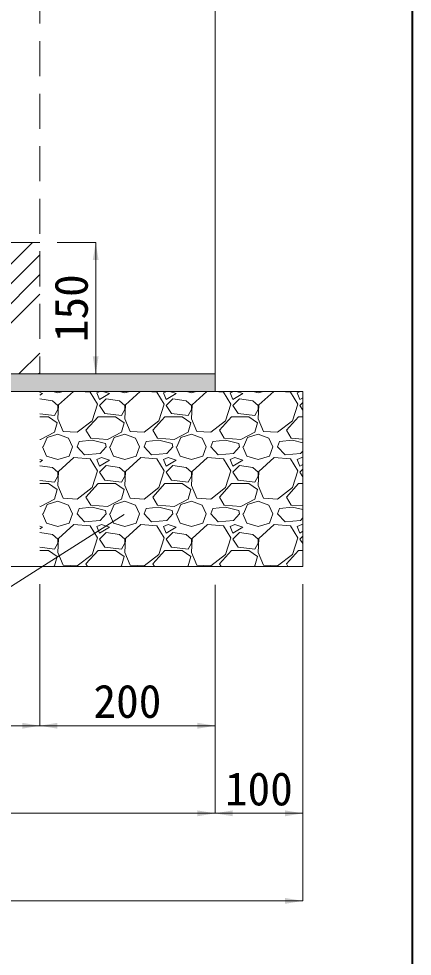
# Model space of a CAD drawing. Units: millimetres at full size. Extents: x 77366 to 106166, y -28085 to 6898.
# Drawn here: x 105517 to 105966, y -11537 to -10466 of the extents above; entities that cross this region are included whole.
import ezdxf
from ezdxf.enums import TextEntityAlignment as Align

# ---------------------------------------------------------------- set-up
doc = ezdxf.new("R2010")
doc.units = ezdxf.units.MM
doc.header["$LTSCALE"] = 50
doc.linetypes.add('USER2', pattern=[1.2, 0.8, -0.4])
for name, color, linetype, lineweight in [('ハッチング', 7, 'Continuous', 9), ('受枠', 3, 'USER2', 9), ('図枠', 7, 'Continuous', 5), ('基礎', 7, 'Continuous', 5), ('寸法線', 7, 'Continuous', 13), ('引出線', 4, 'Continuous', 13), ('本体', 2, 'Continuous', 20)]:
    doc.layers.add(name, color=color, linetype=linetype, lineweight=lineweight)
doc.layers.add('モルタル', color=7, linetype='Continuous')
doc.styles.add('ＭＳ ゴシック', font='')
doc.styles.get('ＭＳ ゴシック').set_extended_font_data('MS Gothic')

# ---------------------------------------------------------------- blocks, each defined once
blk = doc.blocks.new('filled_arrow')
at = {"color": 0, "linetype": 'Continuous', "lineweight": -2}
blk.add_solid([(7.5, 1.25), (0, 0), (7.5, -1.25)], dxfattribs=at)

msp = doc.modelspace()

# ---------------------------------------------------------------- hatches: boundary and pattern name
at = {"layer": 'ハッチング'}
h = msp.add_hatch(dxfattribs=at)
h.set_pattern_fill('USER', color=256, style=0, pattern_type=2)
h.set_pattern_definition([(45, (25700, -13638.4), (-67.35192, 67.35192), []), (45, (25722.45, -13638.4), (-67.35192, 67.35192), []), (45, (25744.9, -13638.4), (-67.35192, 67.35192), []), (45, (25767.35, -13638.4), (-67.35192, 67.35192), [])])
h.paths.add_polyline_path([(104840.8, -10721.94), (104840.8, -10871.94), (105540.8, -10871.94), (105540.8, -10721.94)])
at = {"layer": 'モルタル'}
msp.add_hatch(color=256, dxfattribs=at).paths.add_polyline_path([(105740.8, -10891.94), (105740.8, -10871.94), (104640.8, -10871.94), (104640.8, -10891.94)])

# ---------------------------------------------------------------- linework, layer by layer
at = {"layer": '受枠', "linetype": 'Continuous', "lineweight": 20}
msp.add_line((105840.8, -10891.94), (105840.8, -11091.94), dxfattribs=at)
at = {"layer": '図枠', "lineweight": 40}
msp.add_line((105965.8, -8465.36), (105965.8, -14005.36), dxfattribs=at)
at = {"layer": '基礎', "color": 3, "lineweight": 20}
for p, q in [((104540.8, -10891.94), (105840.8, -10891.94)), ((104540.8, -11091.94), (105840.8, -11091.94))]:
    msp.add_line(p, q, dxfattribs=at)
at = {"layer": '基礎'}
for p, q in [((105544.02, -10894.4), (105540.8, -10893.32)), ((105540.8, -10896.34), (105544.02, -10894.4)), ((105555.77, -10891.94), (105561.55, -10893.64)), ((105561.55, -10893.64), (105567.33, -10891.94)), ((105579.2, -10891.94), (105562.31, -10907.35)), ((105598.13, -10892.88), (105586.87, -10891.94)), ((105606.51, -10906.59), (105598.13, -10892.88)), ((105609.71, -10891.94), (105605.75, -10893.64)), ((105605.75, -10893.64), (105608.79, -10901.26)), ((105608.79, -10901.26), (105620.22, -10894.4)), ((105620.22, -10894.4), (105612.84, -10891.94)), ((105631.97, -10891.94), (105637.75, -10893.64)), ((105637.75, -10893.64), (105643.53, -10891.94)), ((105655.4, -10891.94), (105638.51, -10907.35)), ((105674.33, -10892.88), (105663.07, -10891.94)), ((105682.71, -10906.59), (105674.33, -10892.88)), ((105685.91, -10891.94), (105681.95, -10893.64)), ((105681.95, -10893.64), (105684.99, -10901.26)), ((105684.99, -10901.26), (105696.42, -10894.4)), ((105696.42, -10894.4), (105689.04, -10891.94)), ((105708.17, -10891.94), (105713.95, -10893.64)), ((105713.95, -10893.64), (105719.73, -10891.94)), ((105731.6, -10891.94), (105714.71, -10907.35)), ((105750.53, -10892.88), (105739.27, -10891.94)), ((105758.91, -10906.59), (105750.53, -10892.88)), ((105762.11, -10891.94), (105758.15, -10893.64)), ((105758.15, -10893.64), (105761.19, -10901.26)), ((105761.19, -10901.26), (105772.62, -10894.4)), ((105772.62, -10894.4), (105765.24, -10891.94)), ((105784.37, -10891.94), (105790.15, -10893.64)), ((105790.15, -10893.64), (105795.93, -10891.94)), ((105807.8, -10891.94), (105790.91, -10907.35)), ((105826.73, -10892.88), (105815.47, -10891.94)), ((105835.11, -10906.59), (105826.73, -10892.88)), ((105838.31, -10891.94), (105834.35, -10893.64)), ((105834.35, -10893.64), (105837.39, -10901.26)), ((105555.45, -10902.78), (105540.8, -10900.58)), ((105561.55, -10908.12), (105555.45, -10902.78)), ((105562.31, -10907.35), (105561.55, -10923.36)), ((105561.55, -10912.69), (105561.55, -10908.12)), ((105600.41, -10925.64), (105606.51, -10906.59)), ((105616.41, -10900.5), (105608.79, -10908.12)), ((105608.79, -10908.12), (105614.89, -10917.26)), ((105631.65, -10902.78), (105616.41, -10900.5)), ((105637.75, -10908.12), (105631.65, -10902.78)), ((105638.51, -10907.35), (105637.75, -10923.36)), ((105637.75, -10912.69), (105637.75, -10908.12)), ((105676.61, -10925.64), (105682.71, -10906.59)), ((105692.61, -10900.5), (105684.99, -10908.12)), ((105684.99, -10908.12), (105691.09, -10917.26)), ((105707.85, -10902.78), (105692.61, -10900.5)), ((105713.95, -10908.12), (105707.85, -10902.78)), ((105714.71, -10907.35), (105713.95, -10923.36)), ((105713.95, -10912.69), (105713.95, -10908.12)), ((105752.81, -10925.64), (105758.91, -10906.59)), ((105768.81, -10900.5), (105761.19, -10908.12)), ((105761.19, -10908.12), (105767.29, -10917.26)), ((105784.05, -10902.78), (105768.81, -10900.5)), ((105790.15, -10908.12), (105784.05, -10902.78)), ((105790.91, -10907.35), (105790.15, -10923.36)), ((105790.15, -10912.69), (105790.15, -10908.12)), ((105829.01, -10925.64), (105835.11, -10906.59)), ((105837.39, -10901.26), (105840.8, -10899.22)), ((105840.8, -10904.71), (105837.39, -10908.12)), ((105837.39, -10908.12), (105840.8, -10913.22)), ((105540.8, -10917.51), (105557.74, -10919.55)), ((105557.74, -10919.55), (105561.55, -10912.69)), ((105614.89, -10917.26), (105633.94, -10919.55)), ((105633.94, -10919.55), (105637.75, -10912.69)), ((105691.09, -10917.26), (105710.14, -10919.55)), ((105710.14, -10919.55), (105713.95, -10912.69)), ((105767.29, -10917.26), (105786.34, -10919.55)), ((105786.34, -10919.55), (105790.15, -10912.69)), ((105540.8, -10921.07), (105550.88, -10921.07)), ((105550.88, -10921.07), (105560.79, -10927.93)), ((105560.79, -10927.93), (105557.74, -10938.6)), ((105561.55, -10923.36), (105567.65, -10937.83)), ((105583.65, -10938.6), (105600.41, -10925.64)), ((105593.55, -10936.31), (105607.27, -10921.07)), ((105607.27, -10921.07), (105627.08, -10921.07)), ((105627.08, -10921.07), (105636.99, -10927.93)), ((105636.99, -10927.93), (105633.94, -10938.6)), ((105637.75, -10923.36), (105643.85, -10937.83)), ((105659.85, -10938.6), (105676.61, -10925.64)), ((105669.75, -10936.31), (105683.47, -10921.07)), ((105683.47, -10921.07), (105703.28, -10921.07)), ((105703.28, -10921.07), (105713.19, -10927.93)), ((105713.19, -10927.93), (105710.14, -10938.6)), ((105713.95, -10923.36), (105720.05, -10937.83)), ((105736.05, -10938.6), (105752.81, -10925.64)), ((105745.95, -10936.31), (105759.67, -10921.07)), ((105759.67, -10921.07), (105779.48, -10921.07)), ((105779.48, -10921.07), (105789.39, -10927.93)), ((105789.39, -10927.93), (105786.34, -10938.6)), ((105790.15, -10923.36), (105796.25, -10937.83)), ((105812.25, -10938.6), (105829.01, -10925.64)), ((105822.15, -10936.31), (105835.87, -10921.07)), ((105835.87, -10921.07), (105840.8, -10921.07)), ((105557.74, -10938.6), (105541.74, -10946.98)), ((105549.36, -10944.69), (105561.55, -10940.88)), ((105561.55, -10940.88), (105573.74, -10945.45)), ((105567.65, -10937.83), (105583.65, -10938.6)), ((105598.89, -10945.45), (105593.55, -10936.31)), ((105633.94, -10938.6), (105617.94, -10946.98)), ((105625.56, -10944.69), (105637.75, -10940.88)), ((105637.75, -10940.88), (105649.94, -10945.45)), ((105643.85, -10937.83), (105659.85, -10938.6)), ((105675.09, -10945.45), (105669.75, -10936.31)), ((105710.14, -10938.6), (105694.14, -10946.98)), ((105701.76, -10944.69), (105713.95, -10940.88)), ((105713.95, -10940.88), (105726.14, -10945.45)), ((105720.05, -10937.83), (105736.05, -10938.6)), ((105751.29, -10945.45), (105745.95, -10936.31)), ((105786.34, -10938.6), (105770.34, -10946.98)), ((105777.96, -10944.69), (105790.15, -10940.88)), ((105790.15, -10940.88), (105802.34, -10945.45)), ((105796.25, -10937.83), (105812.25, -10938.6)), ((105827.49, -10945.45), (105822.15, -10936.31)), ((105541.74, -10946.98), (105540.8, -10946.9)), ((105544.79, -10955.36), (105549.36, -10944.69)), ((105573.74, -10945.45), (105578.31, -10955.36)), ((105583.65, -10955.36), (105585.93, -10949.26)), ((105600.41, -10947.74), (105585.93, -10949.26)), ((105617.94, -10946.98), (105598.89, -10945.45)), ((105615.65, -10951.55), (105600.41, -10947.74)), ((105616.41, -10955.36), (105615.65, -10951.55)), ((105620.99, -10955.36), (105625.56, -10944.69)), ((105649.94, -10945.45), (105654.51, -10955.36)), ((105659.85, -10955.36), (105662.13, -10949.26)), ((105676.61, -10947.74), (105662.13, -10949.26)), ((105694.14, -10946.98), (105675.09, -10945.45)), ((105691.85, -10951.55), (105676.61, -10947.74)), ((105692.61, -10955.36), (105691.85, -10951.55)), ((105697.19, -10955.36), (105701.76, -10944.69)), ((105726.14, -10945.45), (105730.71, -10955.36)), ((105736.05, -10955.36), (105738.33, -10949.26)), ((105752.81, -10947.74), (105738.33, -10949.26)), ((105770.34, -10946.98), (105751.29, -10945.45)), ((105768.05, -10951.55), (105752.81, -10947.74)), ((105768.81, -10955.36), (105768.05, -10951.55)), ((105773.39, -10955.36), (105777.96, -10944.69)), ((105802.34, -10945.45), (105806.91, -10955.36)), ((105812.25, -10955.36), (105814.53, -10949.26)), ((105829.01, -10947.74), (105814.53, -10949.26)), ((105840.8, -10946.52), (105827.49, -10945.45)), ((105840.8, -10950.69), (105829.01, -10947.74)), ((105544.02, -10955.36), (105548.6, -10966.03)), ((105574.5, -10966.03), (105578.31, -10955.36)), ((105592.03, -10964.5), (105583.65, -10955.36)), ((105616.41, -10955.36), (105609.56, -10962.98)), ((105620.22, -10955.36), (105624.8, -10966.03)), ((105650.7, -10966.03), (105654.51, -10955.36)), ((105668.23, -10964.5), (105659.85, -10955.36)), ((105692.61, -10955.36), (105685.76, -10962.98)), ((105696.42, -10955.36), (105701, -10966.03)), ((105726.9, -10966.03), (105730.71, -10955.36)), ((105744.43, -10964.5), (105736.05, -10955.36)), ((105768.81, -10955.36), (105761.96, -10962.98)), ((105772.62, -10955.36), (105777.2, -10966.03)), ((105803.1, -10966.03), (105806.91, -10955.36)), ((105820.63, -10964.5), (105812.25, -10955.36)), ((105840.8, -10960.05), (105838.16, -10962.98)), ((105544.02, -10970.6), (105540.8, -10969.52)), ((105540.8, -10972.54), (105544.02, -10970.6)), ((105548.6, -10966.03), (105561.55, -10969.84)), ((105561.55, -10969.84), (105574.5, -10966.03)), ((105579.84, -10967.55), (105562.31, -10983.55)), ((105598.13, -10969.08), (105579.84, -10967.55)), ((105609.56, -10962.98), (105592.03, -10964.5)), ((105606.51, -10982.79), (105598.13, -10969.08)), ((105611.08, -10967.55), (105605.75, -10969.84)), ((105605.75, -10969.84), (105608.79, -10977.46)), ((105608.79, -10977.46), (105620.22, -10970.6)), ((105620.22, -10970.6), (105611.08, -10967.55)), ((105624.8, -10966.03), (105637.75, -10969.84)), ((105637.75, -10969.84), (105650.7, -10966.03)), ((105656.04, -10967.55), (105638.51, -10983.55)), ((105674.33, -10969.08), (105656.04, -10967.55)), ((105685.76, -10962.98), (105668.23, -10964.5)), ((105682.71, -10982.79), (105674.33, -10969.08)), ((105687.28, -10967.55), (105681.95, -10969.84)), ((105681.95, -10969.84), (105684.99, -10977.46)), ((105684.99, -10977.46), (105696.42, -10970.6)), ((105696.42, -10970.6), (105687.28, -10967.55)), ((105701, -10966.03), (105713.95, -10969.84)), ((105713.95, -10969.84), (105726.9, -10966.03)), ((105732.24, -10967.55), (105714.71, -10983.55)), ((105750.53, -10969.08), (105732.24, -10967.55)), ((105761.96, -10962.98), (105744.43, -10964.5)), ((105758.91, -10982.79), (105750.53, -10969.08)), ((105763.48, -10967.55), (105758.15, -10969.84)), ((105758.15, -10969.84), (105761.19, -10977.46)), ((105761.19, -10977.46), (105772.62, -10970.6)), ((105772.62, -10970.6), (105763.48, -10967.55)), ((105777.2, -10966.03), (105790.15, -10969.84)), ((105790.15, -10969.84), (105803.1, -10966.03)), ((105808.44, -10967.55), (105790.91, -10983.55)), ((105826.73, -10969.08), (105808.44, -10967.55)), ((105838.16, -10962.98), (105820.63, -10964.5)), ((105835.11, -10982.79), (105826.73, -10969.08)), ((105839.68, -10967.55), (105834.35, -10969.84)), ((105834.35, -10969.84), (105837.39, -10977.46)), ((105840.8, -10967.92), (105839.68, -10967.55)), ((105555.45, -10978.98), (105540.8, -10976.78)), ((105561.55, -10984.32), (105555.45, -10978.98)), ((105562.31, -10983.55), (105561.55, -10999.56)), ((105600.41, -11001.84), (105606.51, -10982.79)), ((105616.41, -10976.7), (105608.79, -10984.32)), ((105631.65, -10978.98), (105616.41, -10976.7)), ((105637.75, -10984.32), (105631.65, -10978.98)), ((105638.51, -10983.55), (105637.75, -10999.56)), ((105676.61, -11001.84), (105682.71, -10982.79)), ((105692.61, -10976.7), (105684.99, -10984.32)), ((105707.85, -10978.98), (105692.61, -10976.7)), ((105713.95, -10984.32), (105707.85, -10978.98)), ((105714.71, -10983.55), (105713.95, -10999.56)), ((105752.81, -11001.84), (105758.91, -10982.79)), ((105768.81, -10976.7), (105761.19, -10984.32)), ((105784.05, -10978.98), (105768.81, -10976.7)), ((105790.15, -10984.32), (105784.05, -10978.98)), ((105790.91, -10983.55), (105790.15, -10999.56)), ((105829.01, -11001.84), (105835.11, -10982.79)), ((105837.39, -10977.46), (105840.8, -10975.42)), ((105840.8, -10980.91), (105837.39, -10984.32)), ((105540.8, -10993.71), (105557.74, -10995.75)), ((105557.74, -10995.75), (105561.55, -10988.89)), ((105561.55, -10988.89), (105561.55, -10984.32)), ((105608.79, -10984.32), (105614.89, -10993.46)), ((105614.89, -10993.46), (105633.94, -10995.75)), ((105633.94, -10995.75), (105637.75, -10988.89)), ((105637.75, -10988.89), (105637.75, -10984.32)), ((105684.99, -10984.32), (105691.09, -10993.46)), ((105691.09, -10993.46), (105710.14, -10995.75)), ((105710.14, -10995.75), (105713.95, -10988.89)), ((105713.95, -10988.89), (105713.95, -10984.32)), ((105761.19, -10984.32), (105767.29, -10993.46)), ((105767.29, -10993.46), (105786.34, -10995.75)), ((105786.34, -10995.75), (105790.15, -10988.89)), ((105790.15, -10988.89), (105790.15, -10984.32)), ((105837.39, -10984.32), (105840.8, -10989.42)), ((105540.8, -10997.27), (105550.88, -10997.27)), ((105550.88, -10997.27), (105560.79, -11004.13)), ((105560.79, -11004.13), (105557.74, -11014.8)), ((105561.55, -10999.56), (105567.65, -11014.03)), ((105583.65, -11014.8), (105600.41, -11001.84)), ((105593.55, -11012.51), (105607.27, -10997.27)), ((105607.27, -10997.27), (105627.08, -10997.27)), ((105627.08, -10997.27), (105636.99, -11004.13)), ((105636.99, -11004.13), (105633.94, -11014.8)), ((105637.75, -10999.56), (105643.85, -11014.03)), ((105659.85, -11014.8), (105676.61, -11001.84)), ((105669.75, -11012.51), (105683.47, -10997.27)), ((105683.47, -10997.27), (105703.28, -10997.27)), ((105703.28, -10997.27), (105713.19, -11004.13)), ((105713.19, -11004.13), (105710.14, -11014.8)), ((105713.95, -10999.56), (105720.05, -11014.03)), ((105736.05, -11014.8), (105752.81, -11001.84)), ((105745.95, -11012.51), (105759.67, -10997.27)), ((105759.67, -10997.27), (105779.48, -10997.27)), ((105779.48, -10997.27), (105789.39, -11004.13)), ((105789.39, -11004.13), (105786.34, -11014.8)), ((105790.15, -10999.56), (105796.25, -11014.03)), ((105812.25, -11014.8), (105829.01, -11001.84)), ((105822.15, -11012.51), (105835.87, -10997.27)), ((105835.87, -10997.27), (105840.8, -10997.27)), ((105557.74, -11014.8), (105541.74, -11023.18)), ((105567.65, -11014.03), (105583.65, -11014.8)), ((105598.89, -11021.65), (105593.55, -11012.51)), ((105633.94, -11014.8), (105617.94, -11023.18)), ((105643.85, -11014.03), (105659.85, -11014.8)), ((105675.09, -11021.65), (105669.75, -11012.51)), ((105710.14, -11014.8), (105694.14, -11023.18)), ((105720.05, -11014.03), (105736.05, -11014.8)), ((105751.29, -11021.65), (105745.95, -11012.51)), ((105786.34, -11014.8), (105770.34, -11023.18)), ((105796.25, -11014.03), (105812.25, -11014.8)), ((105827.49, -11021.65), (105822.15, -11012.51)), ((105541.74, -11023.18), (105540.8, -11023.1)), ((105544.79, -11031.56), (105549.36, -11020.89)), ((105549.36, -11020.89), (105561.55, -11017.08)), ((105561.55, -11017.08), (105573.74, -11021.65)), ((105573.74, -11021.65), (105578.31, -11031.56)), ((105583.65, -11031.56), (105585.93, -11025.46)), ((105600.41, -11023.94), (105585.93, -11025.46)), ((105617.94, -11023.18), (105598.89, -11021.65)), ((105615.65, -11027.75), (105600.41, -11023.94)), ((105620.99, -11031.56), (105625.56, -11020.89)), ((105625.56, -11020.89), (105637.75, -11017.08)), ((105637.75, -11017.08), (105649.94, -11021.65)), ((105649.94, -11021.65), (105654.51, -11031.56)), ((105659.85, -11031.56), (105662.13, -11025.46)), ((105676.61, -11023.94), (105662.13, -11025.46)), ((105694.14, -11023.18), (105675.09, -11021.65)), ((105691.85, -11027.75), (105676.61, -11023.94)), ((105697.19, -11031.56), (105701.76, -11020.89)), ((105701.76, -11020.89), (105713.95, -11017.08)), ((105713.95, -11017.08), (105726.14, -11021.65)), ((105726.14, -11021.65), (105730.71, -11031.56)), ((105736.05, -11031.56), (105738.33, -11025.46)), ((105752.81, -11023.94), (105738.33, -11025.46)), ((105770.34, -11023.18), (105751.29, -11021.65)), ((105768.05, -11027.75), (105752.81, -11023.94)), ((105773.39, -11031.56), (105777.96, -11020.89)), ((105777.96, -11020.89), (105790.15, -11017.08)), ((105790.15, -11017.08), (105802.34, -11021.65)), ((105802.34, -11021.65), (105806.91, -11031.56)), ((105812.25, -11031.56), (105814.53, -11025.46)), ((105829.01, -11023.94), (105814.53, -11025.46)), ((105840.8, -11022.72), (105827.49, -11021.65)), ((105840.8, -11026.89), (105829.01, -11023.94)), ((105544.02, -11031.56), (105548.6, -11042.23)), ((105574.5, -11042.23), (105578.31, -11031.56)), ((105592.03, -11040.7), (105583.65, -11031.56)), ((105616.41, -11031.56), (105609.56, -11039.18)), ((105616.41, -11031.56), (105615.65, -11027.75)), ((105620.22, -11031.56), (105624.8, -11042.23)), ((105650.7, -11042.23), (105654.51, -11031.56)), ((105668.23, -11040.7), (105659.85, -11031.56)), ((105692.61, -11031.56), (105685.76, -11039.18)), ((105692.61, -11031.56), (105691.85, -11027.75)), ((105696.42, -11031.56), (105701, -11042.23)), ((105726.9, -11042.23), (105730.71, -11031.56)), ((105744.43, -11040.7), (105736.05, -11031.56)), ((105768.81, -11031.56), (105761.96, -11039.18)), ((105768.81, -11031.56), (105768.05, -11027.75)), ((105772.62, -11031.56), (105777.2, -11042.23)), ((105803.1, -11042.23), (105806.91, -11031.56)), ((105820.63, -11040.7), (105812.25, -11031.56)), ((105840.8, -11036.25), (105838.16, -11039.18)), ((105544.02, -11046.8), (105540.8, -11045.72)), ((105540.8, -11048.74), (105544.02, -11046.8)), ((105548.6, -11042.23), (105561.55, -11046.04)), ((105561.55, -11046.04), (105574.5, -11042.23)), ((105579.84, -11043.75), (105562.31, -11059.75)), ((105598.13, -11045.28), (105579.84, -11043.75)), ((105609.56, -11039.18), (105592.03, -11040.7)), ((105606.51, -11058.99), (105598.13, -11045.28)), ((105611.08, -11043.75), (105605.75, -11046.04)), ((105605.75, -11046.04), (105608.79, -11053.66)), ((105608.79, -11053.66), (105620.22, -11046.8)), ((105620.22, -11046.8), (105611.08, -11043.75)), ((105624.8, -11042.23), (105637.75, -11046.04)), ((105637.75, -11046.04), (105650.7, -11042.23)), ((105656.04, -11043.75), (105638.51, -11059.75)), ((105674.33, -11045.28), (105656.04, -11043.75)), ((105685.76, -11039.18), (105668.23, -11040.7)), ((105682.71, -11058.99), (105674.33, -11045.28)), ((105687.28, -11043.75), (105681.95, -11046.04)), ((105681.95, -11046.04), (105684.99, -11053.66)), ((105684.99, -11053.66), (105696.42, -11046.8)), ((105696.42, -11046.8), (105687.28, -11043.75)), ((105701, -11042.23), (105713.95, -11046.04)), ((105713.95, -11046.04), (105726.9, -11042.23)), ((105732.24, -11043.75), (105714.71, -11059.75)), ((105750.53, -11045.28), (105732.24, -11043.75)), ((105761.96, -11039.18), (105744.43, -11040.7)), ((105758.91, -11058.99), (105750.53, -11045.28)), ((105763.48, -11043.75), (105758.15, -11046.04)), ((105758.15, -11046.04), (105761.19, -11053.66)), ((105761.19, -11053.66), (105772.62, -11046.8)), ((105772.62, -11046.8), (105763.48, -11043.75)), ((105777.2, -11042.23), (105790.15, -11046.04)), ((105790.15, -11046.04), (105803.1, -11042.23)), ((105808.44, -11043.75), (105790.91, -11059.75)), ((105826.73, -11045.28), (105808.44, -11043.75)), ((105838.16, -11039.18), (105820.63, -11040.7)), ((105835.11, -11058.99), (105826.73, -11045.28)), ((105839.68, -11043.75), (105834.35, -11046.04)), ((105834.35, -11046.04), (105837.39, -11053.66)), ((105840.8, -11044.12), (105839.68, -11043.75)), ((105555.45, -11055.18), (105540.8, -11052.98)), ((105561.55, -11060.52), (105555.45, -11055.18)), ((105600.41, -11078.04), (105606.51, -11058.99)), ((105616.41, -11052.9), (105608.79, -11060.52)), ((105631.65, -11055.18), (105616.41, -11052.9)), ((105637.75, -11060.52), (105631.65, -11055.18)), ((105676.61, -11078.04), (105682.71, -11058.99)), ((105692.61, -11052.9), (105684.99, -11060.52)), ((105707.85, -11055.18), (105692.61, -11052.9)), ((105713.95, -11060.52), (105707.85, -11055.18)), ((105752.81, -11078.04), (105758.91, -11058.99)), ((105768.81, -11052.9), (105761.19, -11060.52)), ((105784.05, -11055.18), (105768.81, -11052.9)), ((105790.15, -11060.52), (105784.05, -11055.18)), ((105829.01, -11078.04), (105835.11, -11058.99)), ((105837.39, -11053.66), (105840.8, -11051.62)), ((105840.8, -11057.11), (105837.39, -11060.52)), ((105540.8, -11069.91), (105557.74, -11071.95)), ((105557.74, -11071.95), (105561.55, -11065.09)), ((105562.31, -11059.75), (105561.55, -11075.76)), ((105561.55, -11065.09), (105561.55, -11060.52)), ((105608.79, -11060.52), (105614.89, -11069.66)), ((105614.89, -11069.66), (105633.94, -11071.95)), ((105633.94, -11071.95), (105637.75, -11065.09)), ((105638.51, -11059.75), (105637.75, -11075.76)), ((105637.75, -11065.09), (105637.75, -11060.52)), ((105684.99, -11060.52), (105691.09, -11069.66)), ((105691.09, -11069.66), (105710.14, -11071.95)), ((105710.14, -11071.95), (105713.95, -11065.09)), ((105714.71, -11059.75), (105713.95, -11075.76)), ((105713.95, -11065.09), (105713.95, -11060.52)), ((105761.19, -11060.52), (105767.29, -11069.66)), ((105767.29, -11069.66), (105786.34, -11071.95)), ((105786.34, -11071.95), (105790.15, -11065.09)), ((105790.91, -11059.75), (105790.15, -11075.76)), ((105790.15, -11065.09), (105790.15, -11060.52)), ((105837.39, -11060.52), (105840.8, -11065.62)), ((105540.8, -11073.47), (105550.88, -11073.47)), ((105550.88, -11073.47), (105560.79, -11080.33)), ((105560.79, -11080.33), (105557.74, -11091)), ((105561.55, -11075.76), (105567.65, -11090.23)), ((105583.65, -11091), (105600.41, -11078.04)), ((105593.55, -11088.71), (105607.27, -11073.47)), ((105607.27, -11073.47), (105627.08, -11073.47)), ((105627.08, -11073.47), (105636.99, -11080.33)), ((105636.99, -11080.33), (105633.94, -11091)), ((105637.75, -11075.76), (105643.85, -11090.23)), ((105659.85, -11091), (105676.61, -11078.04)), ((105669.75, -11088.71), (105683.47, -11073.47)), ((105683.47, -11073.47), (105703.28, -11073.47)), ((105703.28, -11073.47), (105713.19, -11080.33)), ((105713.19, -11080.33), (105710.14, -11091)), ((105713.95, -11075.76), (105720.05, -11090.23)), ((105736.05, -11091), (105752.81, -11078.04)), ((105745.95, -11088.71), (105759.67, -11073.47)), ((105759.67, -11073.47), (105779.48, -11073.47)), ((105779.48, -11073.47), (105789.39, -11080.33)), ((105789.39, -11080.33), (105786.34, -11091)), ((105790.15, -11075.76), (105796.25, -11090.23)), ((105812.25, -11091), (105829.01, -11078.04)), ((105822.15, -11088.71), (105835.87, -11073.47)), ((105835.87, -11073.47), (105840.8, -11073.47)), ((105557.74, -11091), (105555.94, -11091.94)), ((105567.65, -11090.23), (105583.65, -11091)), ((105595.44, -11091.94), (105593.55, -11088.71)), ((105633.94, -11091), (105632.14, -11091.94)), ((105643.85, -11090.23), (105659.85, -11091)), ((105671.64, -11091.94), (105669.75, -11088.71)), ((105710.14, -11091), (105708.34, -11091.94)), ((105720.05, -11090.23), (105736.05, -11091)), ((105747.84, -11091.94), (105745.95, -11088.71)), ((105786.34, -11091), (105784.54, -11091.94)), ((105796.25, -11090.23), (105812.25, -11091)), ((105824.04, -11091.94), (105822.15, -11088.71))]:
    msp.add_line(p, q, dxfattribs=at)
at = {"layer": '寸法線'}
for p, q in [((105560.8, -10721.94), (105604.61, -10721.94)), ((105604.61, -10871.94), (105604.61, -10721.94)), ((105560.8, -10871.94), (105604.61, -10871.94)), ((105540.8, -11111.94), (105540.8, -11273.73)), ((105540.8, -11111.94), (105540.8, -11273.73)), ((105840.8, -11111.94), (105840.8, -11373.73)), ((105840.8, -11111.94), (105840.8, -11473.73)), ((105740.8, -11112.83), (105740.8, -11273.73)), ((105740.8, -11112.83), (105740.8, -11373.73)), ((105740.8, -11112.83), (105740.8, -11373.73)), ((104840.8, -11273.73), (105540.8, -11273.73)), ((105540.8, -11273.73), (105740.8, -11273.73)), ((104640.8, -11373.73), (105740.8, -11373.73)), ((105740.8, -11373.73), (105840.8, -11373.73)), ((104540.8, -11473.73), (105840.8, -11473.73))]:
    msp.add_line(p, q, dxfattribs=at)
at = {"layer": '引出線'}
msp.add_lwpolyline([(105637.07, -11032.65), (105379.55, -11196.35), (104991.33, -11196.35)], dxfattribs=at)
at = {"layer": '本体', "linetype": 'USER2', "lineweight": 9}
for p, q in [((105540.8, -9771.94), (105540.8, -10871.94)), ((104840.8, -10721.94), (105540.8, -10721.94))]:
    msp.add_line(p, q, dxfattribs=at)
at = {"layer": '本体'}
for p, q in [((105740.8, -9777.94), (105740.8, -10871.94)), ((104640.8, -10871.94), (105740.8, -10871.94)), ((105740.8, -10871.94), (105740.8, -10891.94)), ((104690.8, -10891.94), (105690.8, -10891.94))]:
    msp.add_line(p, q, dxfattribs=at)

# ---------------------------------------------------------------- block references
at = {"layer": '寸法線', "xscale": 2.67, "yscale": 2.67}
for p, rotation in [((105604.61, -10721.94), 270), ((105604.61, -10871.94), 90), ((105540.8, -11273.73), 180), ((105740.8, -11273.73), 180), ((105740.8, -11373.73), 180), ((105840.8, -11373.73), 180), ((105840.8, -11473.73), 180)]:
    msp.add_blockref('filled_arrow', p, dxfattribs=dict(at, rotation=rotation))
for p in [(105540.8, -11273.73), (105740.8, -11373.73)]:
    msp.add_blockref('filled_arrow', p, dxfattribs=at)
at = {"layer": '引出線', "xscale": 0.133, "yscale": 0.133, "rotation": 212.4}
msp.add_blockref('filled_arrow', (105637.07, -11032.65), dxfattribs=at)

# ---------------------------------------------------------------- texts
at = {"layer": '寸法線', "style": 'ＭＳ ゴシック'}
msp.add_text('150', height=37.98, rotation=90, dxfattribs=at).set_placement((105576.61, -10796.94), align=Align.MIDDLE_CENTER)
for s, p in [('200', (105640.8, -11245.73)), ('100', (105790.8, -11345.73))]:
    msp.add_text(s, height=37.98, dxfattribs=at).set_placement(p, align=Align.MIDDLE_CENTER)

doc.saveas('drawing.dxf')
